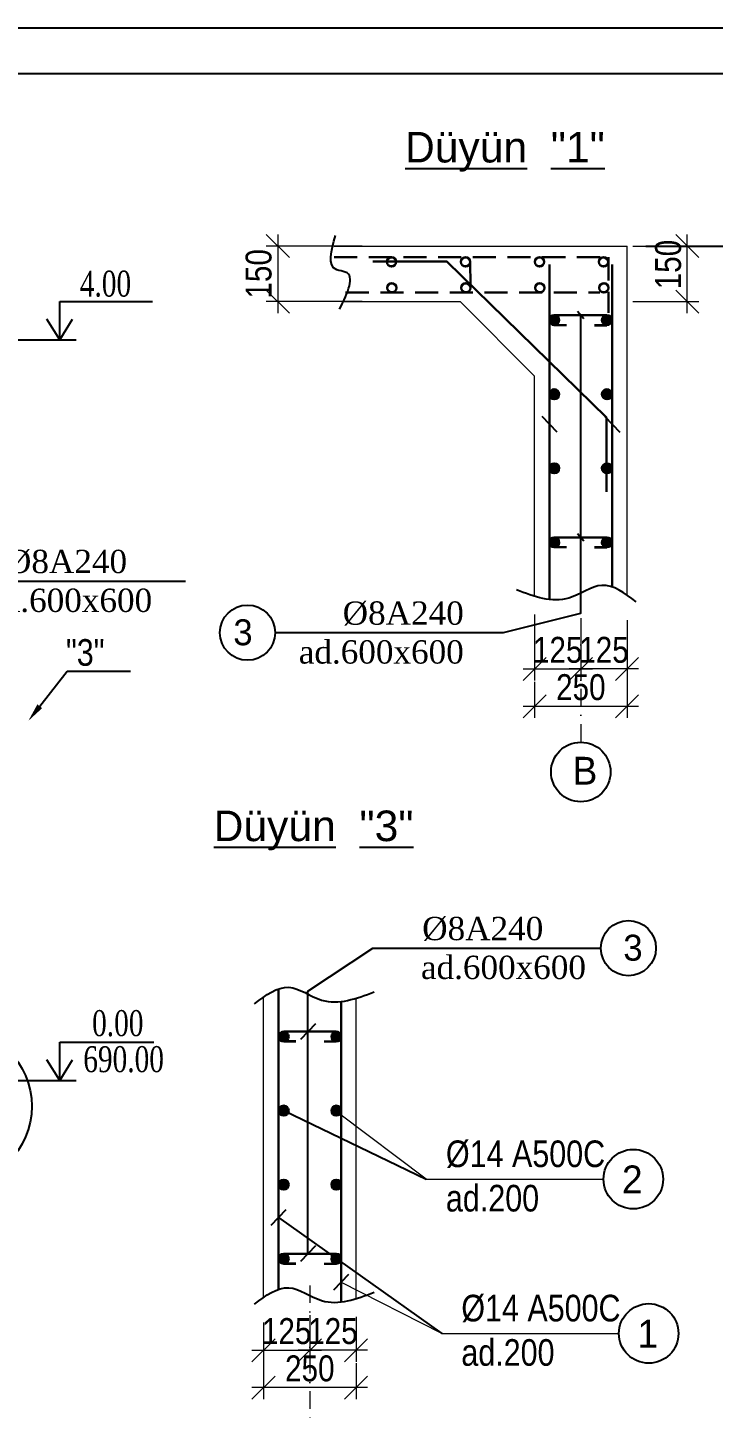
# Model space of a CAD drawing. Header units: millimetres. Extents: x 1067644 to 1117794, y -913136 to -692535.
# Drawn here: x 1098716 to 1106129, y -802684 to -787739 of the extents above; entities that cross this region are included whole.
import ezdxf
from ezdxf import colors
from ezdxf.entities.mleader import LeaderData, LeaderLine
from ezdxf.math import Vec2, Vec3

# ---------------------------------------------------------------- set-up
doc = ezdxf.new("R2010")
doc.units = ezdxf.units.MM
doc.linetypes.add('DASHDOT', pattern=[25.4, 12.7, -6.35, 0, -6.35])
doc.linetypes.add('HIDDENX2', pattern=[0.75, 0.5, -0.25])
for name, color, linetype, lineweight in [('arm1', 7, 'Continuous', 40), ('Layer3', 7, 'Continuous', 13), ('xett', 7, 'Continuous', 0)]:
    doc.layers.add(name, color=color, linetype=linetype, lineweight=lineweight)
doc.layers.add('Text', color=7, linetype='Continuous')
doc.styles.add('400', font='times.ttf', dxfattribs={"width": 0.75, "height": 300})
doc.styles.get("Standard").update_dxf_attribs({"font": 'a3ar(la).ttf'})
doc.styles.add('style3', font='ARIAAL_.TTF', dxfattribs={"height": 300})
doc.styles.add('style6', font='ARIALN.TTF', dxfattribs={"height": 300})
doc.styles.add('Times New  Roman', font='times.ttf')
doc.styles.add('yazitipi', font='ARIALN.TTF')
doc.dimstyles.new('sevda', dxfattribs={"dimscale": 100, "dimtxt": 2.8, "dimasz": 2.5, "dimexe": 1.25, "dimexo": 0.625, "dimtad": 1, "dimtxsty": 'yazitipi', "dimblk": 'OBLIQUE', "dimcen": 2.5, "dimdle": 1.25, "dimclrd": 253, "dimclre": 253, "dimclrt": 73, "dimaunit": 1, "dimadec": 3, "dimazin": 0, "dimtfac": 1, "dimtmove": 1, "dimatfit": 3, "dimfxl": 1, "dimlwd": 13, "dimlwe": 13, "dimarcsym": 0})

# ---------------------------------------------------------------- blocks, each defined once
blk = doc.blocks.new('_Oblique')
at = {"color": 0, "linetype": 'ByBlock', "lineweight": -2}
blk.add_line((-0.5, -0.5), (0.5, 0.5), dxfattribs=at)
blk = doc.blocks.new('*D82')
at = {"color": 253, "lineweight": 13, "ltscale": 15, "transparency": 16777216}
for p, q in [((1101266, -801723), (1101266, -802150)), ((1101766, -801646), (1101766, -802150)), ((1101141, -802025), (1101891, -802025))]:
    blk.add_line(p, q, dxfattribs=at)
at = {"layer": 'Defpoints', "color": 0, "ltscale": 15, "transparency": 16777216}
for p in [(1101766, -801584), (1101266, -801661), (1101766, -802025)]:
    blk.add_point(p, dxfattribs=at)
at = {"color": 253, "lineweight": 13, "ltscale": 15, "transparency": 16777216, "xscale": 250, "yscale": 250, "zscale": 250, "rotation": 180}
blk.add_blockref('_Oblique', (1101266, -802025), dxfattribs=at)
at = {"color": 253, "lineweight": 13, "ltscale": 15, "transparency": 16777216, "xscale": 250, "yscale": 250, "zscale": 250}
blk.add_blockref('_Oblique', (1101766, -802025), dxfattribs=at)
at = {"color": 73, "ltscale": 15, "transparency": 16777216, "insert": (1101516, -801819), "char_height": 280, "attachment_point": 5, "style": 'yazitipi'}
blk.add_mtext('125', dxfattribs=at)
blk = doc.blocks.new('*D83')
at = {"color": 253, "lineweight": 13, "ltscale": 15, "transparency": 16777216}
for p, q in [((1101266, -801986), (1101266, -802553)), ((1102266, -802164), (1102266, -802553)), ((1102391, -802428), (1101141, -802428))]:
    blk.add_line(p, q, dxfattribs=at)
at = {"layer": 'Defpoints', "color": 0, "ltscale": 15, "transparency": 16777216}
for p in [(1101266, -801923), (1102266, -802101), (1101266, -802428)]:
    blk.add_point(p, dxfattribs=at)
at = {"color": 253, "lineweight": 13, "ltscale": 15, "transparency": 16777216, "xscale": 250, "yscale": 250, "zscale": 250, "rotation": 180}
blk.add_blockref('_Oblique', (1101266, -802428), dxfattribs=at)
at = {"color": 253, "lineweight": 13, "ltscale": 15, "transparency": 16777216, "xscale": 250, "yscale": 250, "zscale": 250}
blk.add_blockref('_Oblique', (1102266, -802428), dxfattribs=at)
at = {"color": 73, "ltscale": 15, "transparency": 16777216, "insert": (1101766, -802222), "char_height": 280, "attachment_point": 5, "style": 'yazitipi'}
blk.add_mtext('250', dxfattribs=at)
blk = doc.blocks.new('*D84')
at = {"color": 253, "lineweight": 13, "ltscale": 15, "transparency": 16777216}
for p, q in [((1101766, -801646), (1101766, -802150)), ((1102266, -801663), (1102266, -802150)), ((1102391, -802025), (1101641, -802025))]:
    blk.add_line(p, q, dxfattribs=at)
at = {"layer": 'Defpoints', "color": 0, "ltscale": 15, "transparency": 16777216}
for p in [(1101766, -801584), (1102266, -801600), (1101766, -802025)]:
    blk.add_point(p, dxfattribs=at)
at = {"color": 253, "lineweight": 13, "ltscale": 15, "transparency": 16777216, "xscale": 250, "yscale": 250, "zscale": 250, "rotation": 180}
blk.add_blockref('_Oblique', (1101766, -802025), dxfattribs=at)
at = {"color": 253, "lineweight": 13, "ltscale": 15, "transparency": 16777216, "xscale": 250, "yscale": 250, "zscale": 250}
blk.add_blockref('_Oblique', (1102266, -802025), dxfattribs=at)
at = {"color": 73, "ltscale": 15, "transparency": 16777216, "insert": (1102016, -801819), "char_height": 280, "attachment_point": 5, "style": 'yazitipi'}
blk.add_mtext('125', dxfattribs=at)
blk = doc.blocks.new('ntnntyht')
at = {"lineweight": 25}
blk.add_line((1961564, -20955), (2003567, -20955), dxfattribs=at)
at = {"lineweight": 25, "ltscale": 15}
blk.add_line((2003045, -21477), (1963653, -21477), dxfattribs=at)
blk = doc.blocks.new('*D498')
at = {"color": 253, "lineweight": 13, "ltscale": 15, "transparency": 16777216}
for p, q in [((1105847, -790823), (1105847, -789973)), ((1105258, -790098), (1105972, -790098)), ((1105258, -790698), (1105972, -790698))]:
    blk.add_line(p, q, dxfattribs=at)
at = {"layer": 'Defpoints', "color": 0, "ltscale": 15, "transparency": 16777216}
for p in [(1105196, -790098), (1105847, -790098), (1105196, -790698)]:
    blk.add_point(p, dxfattribs=at)
at = {"color": 253, "lineweight": 13, "ltscale": 15, "transparency": 16777216, "xscale": 250, "yscale": 250, "zscale": 250}
for p, rotation in [((1105847, -790098), 90), ((1105847, -790698), 270)]:
    blk.add_blockref('_Oblique', p, dxfattribs=dict(at, rotation=rotation))
at = {"color": 73, "ltscale": 15, "transparency": 16777216, "insert": (1105641, -790298), "char_height": 280, "attachment_point": 5, "rotation": 90, "style": 'yazitipi'}
blk.add_mtext('150', dxfattribs=at)
blk = doc.blocks.new('*D499')
at = {"color": 253, "lineweight": 13, "ltscale": 15, "transparency": 16777216}
for p, q in [((1105196, -794137), (1105196, -794791)), ((1104696, -794288), (1104696, -794791)), ((1105321, -794666), (1104571, -794666))]:
    blk.add_line(p, q, dxfattribs=at)
at = {"layer": 'Defpoints', "color": 0, "ltscale": 15, "transparency": 16777216}
for p in [(1105196, -794074), (1104696, -794225), (1104696, -794666)]:
    blk.add_point(p, dxfattribs=at)
at = {"color": 253, "lineweight": 13, "ltscale": 15, "transparency": 16777216, "xscale": 250, "yscale": 250, "zscale": 250, "rotation": 180}
blk.add_blockref('_Oblique', (1104696, -794666), dxfattribs=at)
at = {"color": 253, "lineweight": 13, "ltscale": 15, "transparency": 16777216, "xscale": 250, "yscale": 250, "zscale": 250}
blk.add_blockref('_Oblique', (1105196, -794666), dxfattribs=at)
at = {"color": 73, "ltscale": 15, "transparency": 16777216, "insert": (1104946, -794461), "char_height": 280, "attachment_point": 5, "style": 'yazitipi'}
blk.add_mtext('125', dxfattribs=at)
blk = doc.blocks.new('*D500')
at = {"color": 253, "lineweight": 13, "ltscale": 15, "transparency": 16777216}
for p, q in [((1105196, -794627), (1105196, -795194)), ((1104196, -794805), (1104196, -795194)), ((1104071, -795069), (1105321, -795069))]:
    blk.add_line(p, q, dxfattribs=at)
at = {"layer": 'Defpoints', "color": 0, "ltscale": 15, "transparency": 16777216}
for p in [(1105196, -794565), (1104196, -794743), (1105196, -795069)]:
    blk.add_point(p, dxfattribs=at)
at = {"color": 253, "lineweight": 13, "ltscale": 15, "transparency": 16777216, "xscale": 250, "yscale": 250, "zscale": 250, "rotation": 180}
blk.add_blockref('_Oblique', (1104196, -795069), dxfattribs=at)
at = {"color": 253, "lineweight": 13, "ltscale": 15, "transparency": 16777216, "xscale": 250, "yscale": 250, "zscale": 250}
blk.add_blockref('_Oblique', (1105196, -795069), dxfattribs=at)
at = {"color": 73, "ltscale": 15, "transparency": 16777216, "insert": (1104696, -794864), "char_height": 280, "attachment_point": 5, "style": 'yazitipi'}
blk.add_mtext('250', dxfattribs=at)
blk = doc.blocks.new('*D501')
at = {"color": 253, "lineweight": 13, "ltscale": 15, "transparency": 16777216}
for p, q in [((1104196, -794076), (1104196, -794791)), ((1104696, -794288), (1104696, -794791)), ((1104071, -794666), (1104821, -794666))]:
    blk.add_line(p, q, dxfattribs=at)
at = {"layer": 'Defpoints', "color": 0, "ltscale": 15, "transparency": 16777216}
for p in [(1104196, -794014), (1104696, -794225), (1104696, -794666)]:
    blk.add_point(p, dxfattribs=at)
at = {"color": 253, "lineweight": 13, "ltscale": 15, "transparency": 16777216, "xscale": 250, "yscale": 250, "zscale": 250, "rotation": 180}
blk.add_blockref('_Oblique', (1104196, -794666), dxfattribs=at)
at = {"color": 253, "lineweight": 13, "ltscale": 15, "transparency": 16777216, "xscale": 250, "yscale": 250, "zscale": 250}
blk.add_blockref('_Oblique', (1104696, -794666), dxfattribs=at)
at = {"color": 73, "ltscale": 15, "transparency": 16777216, "insert": (1104446, -794461), "char_height": 280, "attachment_point": 5, "style": 'yazitipi'}
blk.add_mtext('125', dxfattribs=at)
blk = doc.blocks.new('*D502')
at = {"color": 253, "lineweight": 13, "ltscale": 15, "transparency": 16777216}
for p, q in [((1101420, -789973), (1101420, -790823)), ((1102333, -790098), (1101295, -790098)), ((1102333, -790698), (1101295, -790698))]:
    blk.add_line(p, q, dxfattribs=at)
at = {"layer": 'Defpoints', "color": 0, "ltscale": 15, "transparency": 16777216}
for p in [(1102396, -790098), (1101420, -790698), (1102396, -790698)]:
    blk.add_point(p, dxfattribs=at)
at = {"color": 253, "lineweight": 13, "ltscale": 15, "transparency": 16777216, "xscale": 250, "yscale": 250, "zscale": 250}
for p, rotation in [((1101420, -790098), 90), ((1101420, -790698), 270)]:
    blk.add_blockref('_Oblique', p, dxfattribs=dict(at, rotation=rotation))
at = {"color": 73, "ltscale": 15, "transparency": 16777216, "insert": (1101214, -790398), "char_height": 280, "attachment_point": 5, "rotation": 90, "style": 'yazitipi'}
blk.add_mtext('150', dxfattribs=at)

msp = doc.modelspace()

# ---------------------------------------------------------------- hatches: boundary and pattern name
at = {"lineweight": 9, "ltscale": 15}
h = msp.add_hatch(dxfattribs=at)
h.set_pattern_fill('ANGLE', color=256, scale=4)
h.set_pattern_definition([(0, (-2905561.2, 2248886.48), (0, 27.94), [20.32, -7.62]), (90, (-2905561.2, 2248886.48), (-27.94, 2e-15), [20.32, -7.62])])
edge = h.paths.add_edge_path()
edge.add_arc((1104409.345, -790898.252), 53.535, 0, 360)
h = msp.add_hatch(dxfattribs=at)
h.set_pattern_fill('ANGLE', color=256, scale=4)
h.set_pattern_definition([(0, (-2904992.902, 2248886.48), (0, 27.94), [20.32, -7.62]), (90, (-2904992.902, 2248886.48), (-27.94, 2e-15), [20.32, -7.62])])
edge = h.paths.add_edge_path()
edge.add_arc((1104977.642, -790898.252), 53.535, 0, 360)
h = msp.add_hatch(dxfattribs=at)
h.set_pattern_fill('ANGLE', color=256, scale=4)
h.set_pattern_definition([(0, (-2905561.2, 2248086.48), (0, 27.94), [20.32, -7.62]), (90, (-2905561.2, 2248086.48), (-27.94, 2e-15), [20.32, -7.62])])
edge = h.paths.add_edge_path()
edge.add_arc((1104409.345, -791698.252), 53.535, 0, 360)
h = msp.add_hatch(dxfattribs=at)
h.set_pattern_fill('ANGLE', color=256, scale=4)
h.set_pattern_definition([(0, (-2904992.902, 2248086.48), (0, 27.94), [20.32, -7.62]), (90, (-2904992.902, 2248086.48), (-27.94, 2e-15), [20.32, -7.62])])
edge = h.paths.add_edge_path()
edge.add_arc((1104977.642, -791698.252), 53.535, 0, 360)
h = msp.add_hatch(dxfattribs=at)
h.set_pattern_fill('ANGLE', color=256, scale=4)
h.set_pattern_definition([(0, (-2905561.2, 2247286.48), (0, 27.94), [20.32, -7.62]), (90, (-2905561.2, 2247286.48), (-27.94, 2e-15), [20.32, -7.62])])
edge = h.paths.add_edge_path()
edge.add_arc((1104409.345, -792498.252), 53.535, 0, 360)
h = msp.add_hatch(dxfattribs=at)
h.set_pattern_fill('ANGLE', color=256, scale=4)
h.set_pattern_definition([(0, (-2904992.902, 2247286.48), (0, 27.94), [20.32, -7.62]), (90, (-2904992.902, 2247286.48), (-27.94, 2e-15), [20.32, -7.62])])
edge = h.paths.add_edge_path()
edge.add_arc((1104977.642, -792498.252), 53.535, 0, 360)
h = msp.add_hatch(dxfattribs=at)
h.set_pattern_fill('ANGLE', color=256, scale=4)
h.set_pattern_definition([(0, (-2905561.2, 2246486.48), (0, 27.94), [20.32, -7.62]), (90, (-2905561.2, 2246486.48), (-27.94, 2e-15), [20.32, -7.62])])
edge = h.paths.add_edge_path()
edge.add_arc((1104409.345, -793298.252), 53.535, 0, 360)
h = msp.add_hatch(dxfattribs=at)
h.set_pattern_fill('ANGLE', color=256, scale=4)
h.set_pattern_definition([(0, (-2904992.902, 2246486.48), (0, 27.94), [20.32, -7.62]), (90, (-2904992.902, 2246486.48), (-27.94, 2e-15), [20.32, -7.62])])
edge = h.paths.add_edge_path()
edge.add_arc((1104977.642, -793298.252), 53.535, 0, 360)
h = msp.add_hatch(dxfattribs=at)
h.set_pattern_fill('ANGLE', color=256, scale=4)
h.set_pattern_definition([(0, (-2905224.08, 2241149.113), (0, 27.94), [20.32, -7.62]), (90, (-2905224.08, 2241149.113), (-27.94, 2e-15), [20.32, -7.62])])
edge = h.paths.add_edge_path()
edge.add_arc((1101484.163, -798635.619), 53.535, 0, 360)
h = msp.add_hatch(dxfattribs=at)
h.set_pattern_fill('ANGLE', color=256, scale=4)
h.set_pattern_definition([(0, (-2905792.377, 2241149.113), (0, 27.94), [20.32, -7.62]), (90, (-2905792.377, 2241149.113), (-27.94, 2e-15), [20.32, -7.62])])
edge = h.paths.add_edge_path()
edge.add_arc((1102052.46, -798635.619), 53.535, 0, 360)
h = msp.add_hatch(dxfattribs=at)
h.set_pattern_fill('ANGLE', color=256, scale=4)
h.set_pattern_definition([(0, (-2905224.08, 2240349.113), (0, 27.94), [20.32, -7.62]), (90, (-2905224.08, 2240349.113), (-27.94, 2e-15), [20.32, -7.62])])
edge = h.paths.add_edge_path()
edge.add_arc((1101484.163, -799435.619), 53.535, 0, 360)
h = msp.add_hatch(dxfattribs=at)
h.set_pattern_fill('ANGLE', color=256, scale=4)
h.set_pattern_definition([(0, (-2905792.377, 2240349.113), (0, 27.94), [20.32, -7.62]), (90, (-2905792.377, 2240349.113), (-27.94, 2e-15), [20.32, -7.62])])
edge = h.paths.add_edge_path()
edge.add_arc((1102052.46, -799435.619), 53.535, 0, 360)
h = msp.add_hatch(dxfattribs=at)
h.set_pattern_fill('ANGLE', color=256, scale=4)
h.set_pattern_definition([(0, (-2905224.08, 2239549.113), (0, 27.94), [20.32, -7.62]), (90, (-2905224.08, 2239549.113), (-27.94, 2e-15), [20.32, -7.62])])
edge = h.paths.add_edge_path()
edge.add_arc((1101484.163, -800235.619), 53.535, 0, 360)
h = msp.add_hatch(dxfattribs=at)
h.set_pattern_fill('ANGLE', color=256, scale=4)
h.set_pattern_definition([(0, (-2905792.377, 2239549.113), (0, 27.94), [20.32, -7.62]), (90, (-2905792.377, 2239549.113), (-27.94, 2e-15), [20.32, -7.62])])
edge = h.paths.add_edge_path()
edge.add_arc((1102052.46, -800235.619), 53.535, 0, 360)
h = msp.add_hatch(dxfattribs=at)
h.set_pattern_fill('ANGLE', color=256, scale=4)
h.set_pattern_definition([(0, (-2905224.08, 2238749.113), (0, 27.94), [20.32, -7.62]), (90, (-2905224.08, 2238749.113), (-27.94, 2e-15), [20.32, -7.62])])
edge = h.paths.add_edge_path()
edge.add_arc((1101484.163, -801035.619), 53.535, 0, 360)
h = msp.add_hatch(dxfattribs=at)
h.set_pattern_fill('ANGLE', color=256, scale=4)
h.set_pattern_definition([(0, (-2905792.377, 2238749.113), (0, 27.94), [20.32, -7.62]), (90, (-2905792.377, 2238749.113), (-27.94, 2e-15), [20.32, -7.62])])
edge = h.paths.add_edge_path()
edge.add_arc((1102052.46, -801035.619), 53.535, 0, 360)
at = {"layer": 'arm1', "lineweight": 0}
for points in [[(1104366.214, -790898.252, -1), (1104452.476, -790898.252, -1)], [(1104934.511, -790898.252, -1), (1105020.773, -790898.252, -1)], [(1104366.214, -791698.252, -1), (1104452.476, -791698.252, -1)], [(1104934.511, -791698.252, -1), (1105020.773, -791698.252, -1)], [(1104366.214, -792498.252, -1), (1104452.476, -792498.252, -1)], [(1104934.511, -792498.252, -1), (1105020.773, -792498.252, -1)], [(1104366.214, -793298.252, -1), (1104452.476, -793298.252, -1)], [(1104934.511, -793298.252, -1), (1105020.773, -793298.252, -1)], [(1101527.294, -798635.619, 1), (1101441.032, -798635.619, 1)], [(1102095.591, -798635.619, 1), (1102009.329, -798635.619, 1)], [(1101527.294, -799435.619, 1), (1101441.032, -799435.619, 1)], [(1102095.591, -799435.619, 1), (1102009.329, -799435.619, 1)], [(1101527.294, -800235.619, 1), (1101441.032, -800235.619, 1)], [(1102095.591, -800235.619, 1), (1102009.329, -800235.619, 1)], [(1101527.294, -801035.619, 1), (1101441.032, -801035.619, 1)], [(1102095.591, -801035.619, 1), (1102009.329, -801035.619, 1)]]:
    msp.add_hatch(color=4, dxfattribs=at).paths.add_polyline_path(points)

# ---------------------------------------------------------------- linework, layer by layer
at = {"lineweight": 13, "ltscale": 15}
for p, q in [((1102030.942, -790098.252), (1105195.811, -790098.252)), ((1105195.811, -793868.222), (1105195.811, -790098.252)), ((1102125.272, -790698.252), (1103391.708, -790698.252)), ((1103391.708, -790698.252), (1104195.811, -791502.355)), ((1104195.811, -792802.947), (1104195.811, -791498.252)), ((1104195.811, -793880.915), (1104195.811, -791502.355)), ((1101265.994, -801454.492), (1101265.994, -798209.478)), ((1102265.994, -801467.186), (1102265.994, -798222.171))]:
    msp.add_line(p, q, dxfattribs=at)
at = {"ltscale": 15}
for p, q in [((1105399.203, -790098.252), (1106802.202, -790098.252)), ((1104728.074, -790884.621), (1104658.913, -790804.815)), ((1098141.56, -791110.163), (1099239.822, -791110.163)), ((1104275.241, -791936.013), (1104436.38, -792104.003)), ((1104955.241, -791939.076), (1105116.38, -792107.067)), ((1104728.074, -793284.621), (1104658.913, -793204.815)), ((1101826.605, -798498.089), (1101665.466, -798666.079)), ((1098141.56, -799110.163), (1099239.822, -799110.163)), ((1101484.163, -799435.619), (1103025.65, -800176.215)), ((1101506.564, -800508.163), (1101345.425, -800676.154)), ((1101425.994, -800592.158), (1103192.192, -801842.827)), ((1101826.327, -800898.087), (1101665.188, -801066.077)), ((1102183.245, -801206.247), (1102022.106, -801374.237))]:
    msp.add_line(p, q, dxfattribs=at)
at = {"linetype": 'HIDDENX2', "lineweight": 30, "ltscale": 500}
for p, q in [((1102028.519, -790218.252), (1104995.811, -790218.252)), ((1103499.535, -790269.11), (1103503.91, -790549.051)), ((1104995.811, -790218.252), (1104995.811, -790818.252)), ((1102153.695, -790600.913), (1104900.196, -790600.913)), ((1104409.345, -790951.787), (1104541.506, -790951.787)), ((1104409.345, -793351.787), (1104541.506, -793351.787)), ((1102052.46, -798689.153), (1101920.299, -798689.153)), ((1102052.46, -801089.153), (1101920.299, -801089.153))]:
    msp.add_line(p, q, dxfattribs=at)
at = {"lineweight": 30, "ltscale": 15}
for p, q in [((1104355.811, -793916.115), (1104355.811, -790298.252)), ((1105035.811, -793780.215), (1105035.811, -790298.252)), ((1104409.345, -790844.718), (1104977.642, -790844.718)), ((1104409.345, -793244.718), (1104977.642, -793244.718)), ((1101425.994, -801366.486), (1101425.994, -798121.472)), ((1102105.994, -801502.386), (1102105.994, -798257.371)), ((1102052.46, -798582.084), (1101484.163, -798582.084)), ((1102052.46, -800982.084), (1101484.163, -800982.084))]:
    msp.add_line(p, q, dxfattribs=at)
at = {"color": 0}
for p, q in [((1099063.586, -791110.163), (1099063.586, -790696.68)), ((1099063.586, -799110.163), (1099063.586, -798696.68))]:
    msp.add_line(p, q, dxfattribs=at)
at = {"color": 7}
for p, q in [((1099063.586, -790696.68), (1100063.988, -790696.68)), ((1099063.586, -798696.68), (1100079.839, -798696.68))]:
    msp.add_line(p, q, dxfattribs=at)
at = {"lineweight": 35, "ltscale": 15}
for p, q in [((1104845.481, -790951.787), (1104977.642, -790951.787)), ((1104845.481, -793351.787), (1104977.642, -793351.787)), ((1101616.324, -798689.153), (1101484.163, -798689.153)), ((1101616.324, -801089.153), (1101484.163, -801089.153))]:
    msp.add_line(p, q, dxfattribs=at)
at = {"linetype": 'DASHDOT', "lineweight": 15, "ltscale": 15}
for p, q in [((1104695.811, -793737.027), (1104695.811, -795456.642)), ((1101765.994, -801323.298), (1101765.994, -802815.202))]:
    msp.add_line(p, q, dxfattribs=at)
at = {"lineweight": 30, "ltscale": 15}
msp.add_lwpolyline([(1104972.276, -792750.896), (1104972.276, -791950.896), (1103247.964, -790266.276), (1102447.964, -790266.276)], dxfattribs=at)
at = {"ltscale": 15}
for points in [[(1104693.493, -790844.718), (1104693.086, -794066.088), (1103855.018, -794273.959), (1101390.635, -794273.959)], [(1097857.026, -795083.396), (1097857.026, -793883.396), (1097857.026, -793716.458), (1100421.409, -793716.458)], [(1101745.757, -800982.084), (1101746.086, -798146.715), (1102448.193, -797680.947), (1104912.575, -797680.947)]]:
    msp.add_lwpolyline(points, dxfattribs=at)
at = {"color": 7, "ltscale": 15}
for points in [[(1099063.586, -791110.163), (1098924.984, -790885.819)], [(1099063.586, -791110.163), (1099202.188, -790885.819)], [(1099063.586, -799110.163), (1098924.984, -798885.819)], [(1099063.586, -799110.163), (1099202.188, -798885.819)]]:
    msp.add_lwpolyline(points, dxfattribs=at)
at = {"lineweight": 30, "ltscale": 15}
for centre, radius in [((1102648.677, -790269.11), 50.858), ((1103448.677, -790269.11), 50.858), ((1104248.677, -790269.11), 50.858), ((1104939.916, -790269.11), 50.858), ((1102653.062, -790550.055), 50.858), ((1103453.062, -790550.055), 50.858), ((1104253.062, -790550.055), 50.858), ((1104944.301, -790550.055), 50.858), ((1104409.345, -790898.252), 53.535), ((1104977.642, -790898.252), 53.535), ((1104409.345, -791698.252), 53.535), ((1104977.642, -791698.252), 53.535), ((1104409.345, -792498.252), 53.535), ((1104977.642, -792498.252), 53.535), ((1104409.345, -793298.252), 53.535), ((1104977.642, -793298.252), 53.535), ((1101484.163, -798635.619), 53.535), ((1102052.46, -798635.619), 53.535), ((1101484.163, -799435.619), 53.535), ((1102052.46, -799435.619), 53.535), ((1101484.163, -800235.619), 53.535), ((1102052.46, -800235.619), 53.535), ((1101484.163, -801035.619), 53.535), ((1102052.46, -801035.619), 53.535)]:
    msp.add_circle(centre, radius, dxfattribs=at)
at = {"ltscale": 15}
for centre, radius in [((1101092.62, -794273.959), 298.016), ((1105210.591, -797680.947), 298.016), ((1097908.973, -799389.306), 851.121)]:
    msp.add_circle(centre, radius, dxfattribs=at)
at = {"ltscale": 2}
for centre in [(1104695.811, -795778.368), (1105263.385, -800176.215), (1105429.927, -801842.827)]:
    msp.add_circle(centre, 321.726, dxfattribs=at)
at = {"ltscale": 15}
for points, knots in [([(1102087.776, -790779.682), (1102175.457, -790601.138), (1102283.757, -790380.61), (1101938.126, -790353.202), (1101997.029, -790147.966), (1102043.825, -789984.918)], [0, 0, 0, 0, 406.118942708, 501.614287087, 870.691963047, 870.691963047, 870.691963047, 870.691963047]), ([(1105293.672, -793940.207), (1105170.89, -793847.492), (1104934.091, -793668.682), (1104511.618, -794004.873), (1104191.694, -793884.332), (1103999.386, -793811.874)], [0, 0, 0, 0, 410.910627473, 792.49055816, 1367.504589911, 1367.504589911, 1367.504589911, 1367.504589911]), ([(1101168.133, -798281.463), (1101290.915, -798188.749), (1101527.714, -798009.938), (1101950.187, -798346.13), (1102270.111, -798225.588), (1102462.419, -798153.13)], [0, 0, 0, 0, 410.910627473, 792.49055816, 1367.504589911, 1367.504589911, 1367.504589911, 1367.504589911]), ([(1101168.133, -801526.477), (1101290.915, -801433.763), (1101527.714, -801254.952), (1101950.187, -801591.144), (1102270.111, -801470.603), (1102462.419, -801398.144)], [0, 0, 0, 0, 410.910627473, 792.49055816, 1367.504589911, 1367.504589911, 1367.504589911, 1367.504589911])]:
    msp.add_open_spline(points, degree=3, knots=knots, dxfattribs=at)
at = {"layer": 'arm1', "color": 4, "lineweight": 0}
for centre in [(1102648.677, -790269.11), (1103448.677, -790269.11), (1104248.677, -790269.11), (1104939.916, -790269.11), (1102653.062, -790550.055), (1103453.062, -790550.055), (1104253.062, -790550.055), (1104944.301, -790550.055), (1104409.345, -790898.252), (1104977.642, -790898.252), (1104409.345, -791698.252), (1104977.642, -791698.252), (1104409.345, -792498.252), (1104977.642, -792498.252), (1104409.345, -793298.252), (1104977.642, -793298.252), (1101484.163, -798635.619), (1102052.46, -798635.619), (1101484.163, -799435.619), (1102052.46, -799435.619), (1101484.163, -800235.619), (1102052.46, -800235.619), (1101484.163, -801035.619), (1102052.46, -801035.619)]:
    msp.add_circle(centre, 43.131, dxfattribs=at)
at = {"layer": 'xett', "lineweight": 0}
msp.add_line((1103025.65, -800176.215), (1102077.458, -799464.281), dxfattribs=at)
for points in [[(1103025.65, -800176.215), (1103025.65, -800176.215), (1104941.66, -800176.215)], [(1103192.192, -801842.827), (1102102.676, -801290.242)], [(1103192.192, -801842.827), (1103192.192, -801842.827), (1105108.201, -801842.827)]]:
    msp.add_lwpolyline(points, dxfattribs=at)

# ---------------------------------------------------------------- block references
at = {"color": 3, "xscale": 0.9570868817713122, "yscale": 0.9570868817713122, "zscale": 0.9570868817713122}
msp.add_blockref('ntnntyht', (-799793.986, -767683.728), dxfattribs=at)

# ---------------------------------------------------------------- texts
at = {"lineweight": 9, "char_height": 280, "width": 23109.77763, "attachment_point": 1, "style": '400'}
for s, insert in [('{\\fTimes New Roman|b0|i0|c238|p18;4.0}0', (1099279.716, -790363.912)), ('{\\fTimes New Roman|b0|i0|c238|p18;0.0}0', (1099412.75, -798351.144)), ('{\\fTimes New Roman|b0|i0|c238|p18;690.00}', (1099317.144, -798740.312))]:
    msp.add_mtext(s, dxfattribs=dict(at, insert=insert))
at = {"ltscale": 2, "char_height": 280, "width": 6406.56045, "style": 'style3'}
for insert, attachment_point, rotation in [((1101148.541, -794129.958), 3, 359.7096595), ((1105154.669, -797536.946), 1, 0.2903405)]:
    msp.add_mtext('3', dxfattribs=dict(at, insert=insert, attachment_point=attachment_point, rotation=rotation))
at = {"ltscale": 2, "char_height": 300, "width": 6406.56045, "style": 'style3'}
for s, insert, attachment_point in [('B', (1104606.691, -795614.754), 1), ('2', (1105363.625, -800028.685), 3), ('1', (1105530.167, -801695.297), 3)]:
    msp.add_mtext(s, dxfattribs=dict(at, insert=insert, attachment_point=attachment_point))
at = {"layer": 'Layer3', "color": 0, "lineweight": 25, "char_height": 520, "width": 7423.62436}
for s, insert, attachment_point in [('\\pxqc;{\\H0.63462x;\\LD\\fArial|b0|i0|c238|p34;üyün  "1"}', (1107587.872, -788864.803), 3), ('\\pxqc;{\\H0.63462x;\\LD\\fArial|b0|i0|c238|p34;üyün  "3"}', (1098095.696, -796195.163), 1)]:
    msp.add_mtext(s, dxfattribs=dict(at, insert=insert, attachment_point=attachment_point))
at = {"layer": 'Text', "ltscale": 30, "char_height": 287.5392, "style": 'Times New  Roman'}
for s, insert, attachment_point in [(' {\\fTimes New Roman|b0|i0|c238|p18;\\H0.875x;  \\fTimes New Roman|b0|i0|c204|p18;%%C8A\\fTimes New Roman|b0|i0|c238|p18;240\\fTimes New Roman|b0|i0|c204|p18; \\fTimes New Roman|b0|i0|c238|p18;\\P\\fTimes New Roman|b0|i0|c204|p18; \\fTimes New Roman|b0|i0|c238|p18;ad.\\fTimes New Roman|b0|i0|c204|p18;6\\fTimes New Roman|b0|i0|c238|p18;00x\\fTimes New Roman|b0|i0|c204|p18;6\\fTimes New Roman|b0|i0|c238|p18;00}', (1098183.141, -794055.437), 7), (' {\\H0.875x;%%C8A\\fTimes New Roman|b0|i0|c238|p18;240\\fTimes New Roman|b0|i0|c204|p18; \\fTimes New Roman|b0|i0|c238|p18;\\P\\fTimes New Roman|b0|i0|c204|p18; \\fTimes New Roman|b0|i0|c238|p18;ad.\\fTimes New Roman|b0|i0|c204|p18;6\\fTimes New Roman|b0|i0|c238|p18;00x\\fTimes New Roman|b0|i0|c204|p18;6\\fTimes New Roman|b0|i0|c238|p18;00}', (1103430.508, -794612.937), 9), (' {\\H0.875x;%%C8A\\fTimes New Roman|b0|i0|c238|p18;240\\fTimes New Roman|b0|i0|c204|p18; \\fTimes New Roman|b0|i0|c238|p18;\\P\\fTimes New Roman|b0|i0|c204|p18; \\fTimes New Roman|b0|i0|c238|p18;ad.\\fTimes New Roman|b0|i0|c204|p18;6\\fTimes New Roman|b0|i0|c238|p18;00x\\fTimes New Roman|b0|i0|c204|p18;6\\fTimes New Roman|b0|i0|c238|p18;00}', (1102872.702, -798019.926), 7)]:
    msp.add_mtext(s, dxfattribs=dict(at, insert=insert, attachment_point=attachment_point))
at = {"layer": 'Text', "ltscale": 30, "char_height": 287.5392, "width": 3053.17713, "attachment_point": 1, "style": 'Times New  Roman'}
for insert in [(1103237.592, -799758.562), (1103404.134, -801425.174)]:
    msp.add_mtext('{\\fArial Narrow|b0|i0|c0|p34;%%C1\\fArial Narrow|b0|i0|c238|p34;4\\fArial Narrow|b0|i0|c0|p34; A\\fArial Narrow|b0|i0|c238|p34;500C  \\Pad.200}', dxfattribs=dict(at, insert=insert))

# ---------------------------------------------------------------- dimensions: what is measured, and where the dimension line sits
at = {"ltscale": 15}
for base, p1, p2, angle, picture, middle in [((1101419.811, -790698.252), (1102395.821, -790098.252), (1102395.821, -790698.252), 90, '*D502', (1101419.811, -790398.252)), ((1105846.871, -790098.252), (1105195.811, -790698.252), (1105195.811, -790098.252), 90, '*D498', (1105846.871, -790298.252)), ((1104695.811, -794666.088), (1105195.811, -794074.451), (1104695.811, -794225.009), 180, '*D499', (1104945.811, -794666.088)), ((1101765.994, -802024.648), (1102265.994, -801600.173), (1101765.994, -801583.569), 180, '*D84', (1102015.994, -802024.648))]:
    dim = msp.add_linear_dim(base=base, p1=p1, p2=p2, angle=angle, dimstyle='sevda', override={"dimlfac": 0.25}, dxfattribs=at)
    dim.commit()
    dim.dimension.update_dxf_attribs({"geometry": picture, "text_midpoint": middle, "dimtype": 160})
for base, p1, p2, picture, middle in [((1104695.811, -794666.088), (1104195.811, -794013.902), (1104695.811, -794225.009), '*D501', (1104445.811, -794666.088)), ((1101765.994, -802024.648), (1101265.994, -801660.721), (1101765.994, -801583.569), '*D82', (1101515.994, -802024.648)), ((1101265.994, -802427.671), (1102265.994, -802101.135), (1101265.994, -801923.226), '*D83', (1101765.994, -802427.671))]:
    dim = msp.add_linear_dim(base=base, p1=p1, p2=p2, dimstyle='sevda', override={"dimlfac": 0.25}, dxfattribs=at)
    dim.commit()
    dim.dimension.update_dxf_attribs({"geometry": picture, "text_midpoint": middle, "dimtype": 160})
dim = msp.add_linear_dim(base=(1105195.811, -795069.111), p1=(1104195.811, -794742.575), p2=(1105195.811, -794564.667), angle=180, dimstyle='sevda', override={"dimlfac": 0.25}, dxfattribs=at)
dim.commit()
dim.dimension.update_dxf_attribs({"geometry": '*D500', "text_midpoint": (1104695.811, -794863.651)})

# ---------------------------------------------------------------- leaders
at = {"color": 13, "linetype": 'ByBlock', "lineweight": 9}
ml = msp.add_multileader_mtext('Standard', dxfattribs=at)
ml.set_content('{\\fArial Narrow|b0|i0|c238|p34;\\C256;"3" }', color=3, style='style6')
ml.set_leader_properties()
ml.build(insert=Vec2(0, 0))
ml.multileader.update_dxf_attribs({"text_left_attachment_type": 6, "text_right_attachment_type": 6, "dogleg_length": 0.36, "arrow_head_size": 200})
ctx = ml.context
ctx.base_point, ctx.char_height, ctx.arrow_head_size, ctx.landing_gap_size, ctx.plane_origin = Vec3(1099145.015, -794688.623), 287.5392, 200, 0.15, Vec3(1093937.757, -789369.449)
ctx.left_attachment, ctx.right_attachment, ctx.text_align_type = 6, 6, 1
notes = []
notes.append((ctx, [(0, (1, 1, 0), (1099144.655, -794688.623), (1, 0), 0.36, [(0, [(1098723.511, -795226.005)], 0, [])])]))
ctx.mtext.insert, ctx.mtext.alignment, ctx.mtext.flow_direction = Vec3(1099338.46, -794343.576), 2, 5
for ctx, leaders in notes:
    for number, flags, end, landing, length, lines in leaders:
        leader = LeaderData()
        leader.index, (leader.has_last_leader_line, leader.has_dogleg_vector, leader.attachment_direction) = number, flags
        leader.last_leader_point, leader.dogleg_vector, leader.dogleg_length = Vec3(end), Vec3(landing), length
        for number, points, colour, breaks in lines:
            line = LeaderLine()
            line.index, line.vertices, line.color, line.breaks = number, Vec3.list(points), colors.encode_raw_color(colour), breaks
            leader.lines.append(line)
        ctx.leaders.append(leader)

doc.saveas('drawing.dxf')
